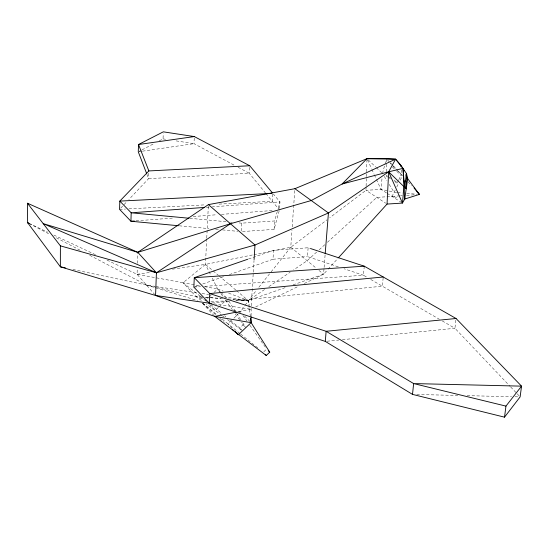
<?xml version="1.0" encoding="UTF-8"?>
<svg xmlns="http://www.w3.org/2000/svg" width="549" height="549" viewBox="0 0 549 549"><rect width="100%" height="100%" fill="white"/><g stroke="black" fill="none" stroke-linecap="round" stroke-linejoin="round"><path stroke-width="0.41" stroke-dasharray="2.75 2.06" d="M386.256 171.816L386.421 162.744M386.434 161.921L386.496 158.62M155.031 294.868L137.078 274.308L137.271 268.392M137.435 263.321L137.792 252.341M366.073 186.886L365.963 190.311L329.729 217.747M366.101 186.036L366.375 177.478M366.403 176.627L366.979 158.668L371.536 168.66M148.793 173.244L148.601 178.651L128.864 199.534M159.292 140.832L163.046 138.876L163.252 133.4M194.243 138.142L193.989 143.66L234.341 165.27M206.719 238.774L205.443 264.398L210.624 274.843M206.76 237.923L208.325 206.321M277.3 211.42L274.651 220.959L241.601 223.162L241.107 231.651L274.088 229.372L279.194 210.795M249.637 167.424L249.287 173.271L265.339 192.829M251.071 315.922L251.181 306.617M251.229 305.759L254.029 260.418M272.757 194.14L272.29 201.305L217.692 204.187M274.088 229.372L274.651 220.959M229.379 274.596L272.983 259.238L273.574 250.337L308.126 247.757L310.569 248.553M279.523 208.366L279.956 201.888L273.361 194.003M271.096 271.906L290.764 247.256L291.958 230.285M292.198 226.888L294.779 190.393M338.301 266.855L307.467 256.575L308.126 247.757M304.276 283.517L323.567 274.219L324.04 268.262M324.109 267.411L325.118 254.647M364.268 266.19L363.459 275.248L367.096 277.355M386.51 192.925L380.999 189.405L382.077 177.67M383.154 277.835L382.365 286.207L235.693 300.639M455.862 320.136L454.936 328.288L510.138 386.386M382.468 173.484L384.705 165.228M384.931 164.398L386.05 160.274M278.185 208.243L279.956 201.888L212.415 206.849M388.315 177.354L386.173 175.941L386.908 174.452M396.776 187.01L398.293 183.963L397.428 182.529L398.485 180.408M398.835 179.695L400.955 175.447L402.499 175.536L397.922 170.705M386.949 196.755L392.02 196.439L395.259 190.05M400.207 180.134L402.115 176.304M238.678 313.644L240.469 311.949L244.579 305.917M245.039 305.244L256.211 290.565M258.874 287.23L270.561 272.572M293.118 284.862L323.567 274.219L327.568 269.792M328.144 269.161L337.861 258.421M120.739 208.133L126.545 201.991M263.801 351.785L266.697 349.04M157.234 287.573L196.165 296.673L205.594 300.378L208.613 297.537M209.21 296.968L211.022 295.259M214.035 292.418L217.651 289.007L223.141 291.08M218.269 307.564L215.208 310.453L206.369 304.057M218.886 306.98L226.243 300.035M231.513 320.41L227.931 323.793L221.295 318.365M233.901 318.152L238.081 314.206M230.532 320.575L239.714 328.014L243.056 324.857L241.1 322.098M316.649 252.094L307.159 260.727L293.667 269.847M319.189 249.788L324.884 244.607M327.417 242.301L376.799 197.386L386.105 196.803M107.021 260.137L137.078 274.308L183.03 282.742L205.443 264.398L253.123 254.818M253.961 254.654L290.764 247.256L326.998 219.82M264.57 289.522L248.244 300.557L236.365 300.797M268.825 286.64L290.119 272.249M139.021 151.407L141.271 150.234M142.026 149.843L154.036 143.577M238.671 311.654L251.023 309.183L252.561 308.442M255.649 306.953L298.869 286.118M194.655 286.825L199.5 285.116M202.725 283.977L223.724 276.586M285.103 287.669L248.244 300.557L232.872 299.411M248.491 258.991L273.574 250.337M139.117 151.675L141.649 151.304M142.493 151.181L193.989 143.66L174.754 140.681M386.173 175.941L387.237 175.79M137.078 274.308L150.584 272.345M172.53 269.168L205.443 264.398L218.413 275.358M327.012 341.231L338.953 340.023M342.363 339.68L454.936 328.288L442.35 320.987M211.811 302.986L229.722 301.223M272.983 259.238L307.467 256.575M136.049 220.856L173.601 218.008M193.227 216.526L217.116 214.714M221.384 214.385L272.585 210.507M206.431 207.289L208.991 207.097M399.713 195.869L392.02 196.439L398.382 197.736M400.571 195.808L402.28 195.677M406.555 195.362L414.248 194.792M193.845 287.106L200.666 286.633M204.928 286.331L363.459 275.248L343.983 268.749M396.646 192.541L380.999 189.405L365.963 190.311L385.679 203.178M119.579 209.361L125.549 209.045M128.96 208.867L205.745 204.818M210.919 301.319L228.734 300.955M416.773 394.491L457.77 395.445M467.165 395.664L511.579 396.694M514.996 396.776L518.414 396.858M202.087 297.091L196.165 296.673L183.03 282.742L200.337 285.878M205.47 297.332L220.698 298.402M202.142 297.119L196.165 296.673L202.286 301.099M205.559 297.373L222.633 298.649M228.302 298.951L248.244 300.557L249.754 305.265M397.49 192.61L402.541 193.028M406.747 193.372L416.856 194.209M189.796 218.303L226.312 221.727M230.559 222.125L232.261 222.29M239.055 222.921L241.601 223.162M179.242 225.811L208.901 228.61M215.682 229.249L219.072 229.571M222.462 229.894L237.717 231.335M213.856 303.844L251.023 309.183M72.9 269.463L146.466 285.055L154.88 286.338M155.717 286.468L197.777 292.871M201.977 293.509L208.709 294.538M223.848 296.844L248.244 300.557L250.234 315.853M163.046 138.876L165.551 139.261M204.461 286.626L217.651 289.007L220.54 291.91M89.7 255.271L146.466 285.055L156.403 287.381M233.016 309.993L240.469 311.949M146.466 285.055L197.503 300.543M228.631 293.152L248.244 300.557L236.571 290.696M29.179 223.436L47.674 232.158M53.843 235.068L95.457 254.688M29.152 223.505L49.588 234.231M56.396 237.799L80.621 250.509M238.081 167.273L249.287 173.271L148.601 178.651L147.084 174.699M370.726 279.462L439.385 319.271M387.203 193.365L402.438 203.082M388.596 176.689L390.634 178.034M394.031 180.285L397.428 182.529M389.028 177.828L390.456 178.775M394.731 181.602L398.293 183.963M222.036 315.565L215.208 310.453L209.553 304.523M222.716 316.08L224.081 317.102M227.492 319.662L242.514 330.91L239.714 328.014M183.03 282.742L202.945 298.306M239.92 333.49L227.931 323.793L231.98 328.048M240.586 334.025L257.9 348.025M210.843 304.626L222.002 313.664M224.623 315.792L225.934 316.855M202.732 303.151L217.322 315.105M290.764 247.256L316.348 268.283M318.969 270.437L323.567 274.219M219.065 275.907L235.919 290.147M202.656 303.213L216.045 315.03M219.868 318.406L224.328 322.345M368.221 159.848L375.653 166.965M376.271 167.555L381.843 172.887M392.267 165.379L395.877 168.962M396.481 169.559L401.895 174.939M392.466 167.013L396.104 170.629M396.707 171.233L400.955 175.447M221.117 292.493L226.312 297.723M244.607 316.114L250.522 322.064M243.056 324.857L244.744 326.58M205.594 300.378L206.726 301.566M510.728 387.004L516.602 393.187M517.185 393.805L520.123 396.893M390.497 162.854L392.782 165.27M393.352 165.873L397.352 170.101M202.499 303.384L214.803 316.43M408.127 181.829L411.503 185.603M387.532 159.855L389.598 162.319M390.119 162.929L391.149 164.165M265.874 193.481L279.414 209.986M242.939 315.449L246.899 321.048M249.87 325.248L265.709 347.641M220.581 293.145L217.651 289.007L212.099 277.821M221.069 293.839L223.024 296.59M225.467 300.042L232.309 309.691M235.24 313.829L240.613 321.412M228.851 301.044L236.207 312.587M236.667 313.307L240.812 319.799M242.651 322.682L245.87 327.732M384.259 176.38L386.949 180.731M389.186 184.361L394.12 192.335M371.886 169.428L373.993 174.04M374.343 174.808L376.092 178.651M376.442 179.42L380.999 189.405M401.312 169.964L402.156 173.944"/><path stroke-width="0.82" d="M65.379 267.864L60.363 266.8L27.635 222.709L27.45 203.226L60.39 245.863L60.363 266.8L155.566 295.479L214.803 316.43L251.119 322.654L269.744 352.163L266.258 355.471L214.803 316.43L236.2 312.148M310.569 248.553L364.268 266.19L456.054 318.502L521.55 386.146L520.123 396.893L504.524 417.165L412.505 394.388L325.303 341.403L209.251 303.24L209.745 293.585L194.291 277.691L247.688 259.272M387.045 204.07L388.651 171.823L395.596 159.176L400.132 164.391L406.514 173.614L407.681 178.651L404.743 199.033L402.438 203.082L387.045 204.07L338.438 257.79M254.084 259.56L254.983 245.019L208.414 204.612L137.792 252.341L43.206 223.621L156.417 272.778L254.983 245.019L328.432 212.964L388.651 171.823L403 168.371L404.002 170.574M325.186 253.796L328.432 212.964L294.902 188.691L208.414 204.612M325.303 341.403L326.127 331.287L209.745 293.585L383.229 276.998M294.902 188.691L366.979 158.668L386.496 158.62L395.596 159.176L403 168.371L404.03 186.735L402.438 203.082L388.651 171.823L342.096 184.018L311.249 200.529L230.456 223.738L137.792 252.341L27.45 203.226M412.505 394.388L413.637 383.573L326.127 331.287L456.054 318.502M504.524 417.165L505.952 406.109L521.55 386.146L413.637 383.573L505.952 406.109M404.846 182.144L405.08 180.511M388.651 171.823L406.212 188.842L405.656 187.586L406.891 179.022L405.91 174.795L406.514 173.614L404.551 187.236L403 168.371M272.263 192.685L249.733 165.75L148.868 170.931L119.806 201.106L119.579 209.361L130.93 221.247L178.391 225.728M235.164 331.912L238.355 334.725L251.119 322.654L251.071 316.759M230.456 223.738L156.417 272.778L60.39 245.863M406.891 179.022L407.681 178.651L419.381 194.415L404.743 199.033L404.03 186.735M249.733 165.75L194.312 136.571L138.506 144.517L138.273 151.798L146.782 173.909M134.347 220.986L130.93 221.247L131.19 212.806L119.806 201.106L271.954 193.385M204.722 207.412L131.19 212.806L188.945 218.228M364.268 266.19L194.291 277.691L193.845 287.106L209.251 303.24M211.317 303.48L155.566 295.479L156.417 272.778L137.792 252.341M194.312 136.571L163.307 131.835L138.506 144.517L148.868 170.931M29.179 223.436L27.635 222.709L29.152 223.505M232.618 329.661L233.895 330.786M404.256 186.228L405.656 187.586M268.221 350.605L269.744 352.163M265.242 354.428L266.258 355.471M235.459 331.692L238.355 334.725M417.13 191.896L419.381 194.415L414.076 187.998M401.326 166.642L400.132 164.391L400.749 165.976M406.884 177.149L407.681 178.651L407.015 177.183M250.564 318.406L251.119 322.654M366.979 158.668L342.096 184.018L395.596 159.176L366.979 158.668"/></g></svg>
